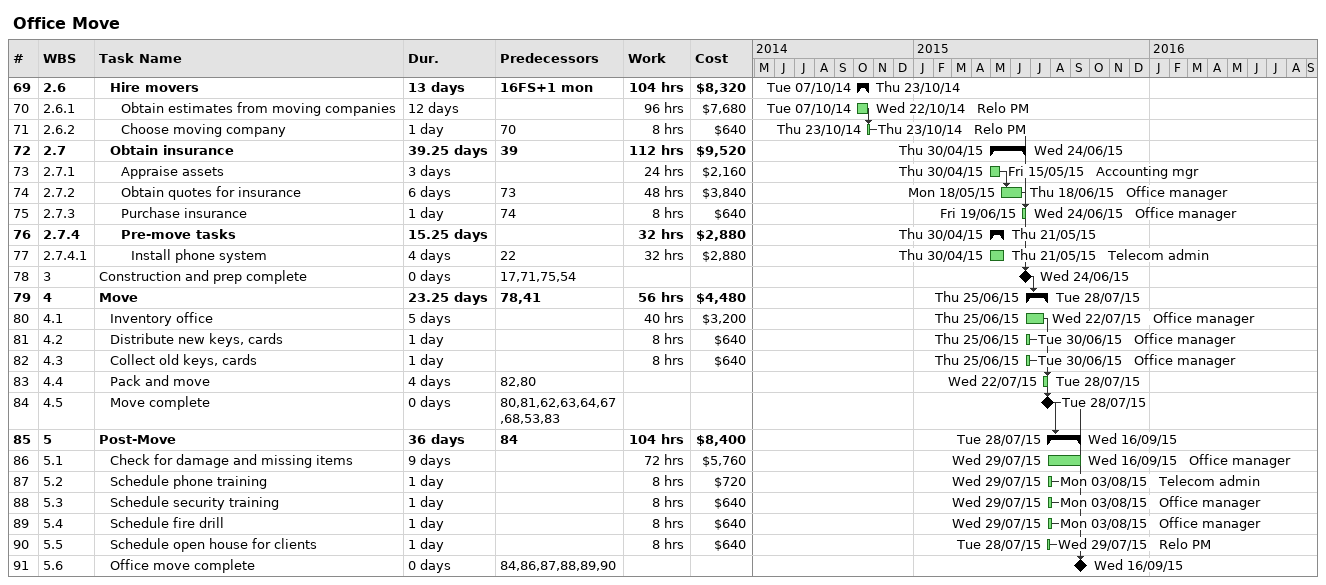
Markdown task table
Office Move

| ID | WBS | Task | Duration | Start | Finish | Predecessors | Resources | Work (h) | Cost ($) |
|---|---|---|---|---|---|---|---|---|---|
| 69 | 2.6 | **Hire movers** | 13d | 2014-10-07 | 2014-10-23 | 16FS+1mo |  | 104 | 8320 |
| 70 | 2.6.1 | Obtain estimates from moving companies | 12d | 2014-10-07 | 2014-10-22 |  | Relo PM | 96 | 7680 |
| 71 | 2.6.2 | Choose moving company | 1d | 2014-10-23 | 2014-10-23 | 70 | Relo PM | 8 | 640 |
| 72 | 2.7 | **Obtain insurance** | 39.25d | 2015-04-30 | 2015-06-24 | 39 |  | 112 | 9520 |
| 73 | 2.7.1 | Appraise assets | 3d | 2015-04-30 | 2015-05-15 |  | Accounting mgr | 24 | 2160 |
| 74 | 2.7.2 | Obtain quotes for insurance | 6d | 2015-05-18 | 2015-06-18 | 73 | Office manager | 48 | 3840 |
| 75 | 2.7.3 | Purchase insurance | 1d | 2015-06-19 | 2015-06-24 | 74 | Office manager | 8 | 640 |
| 76 | 2.7.4 | **Pre-move tasks** | 15.25d | 2015-04-30 | 2015-05-21 |  |  | 32 | 2880 |
| 77 | 2.7.4.1 | Install phone system | 4d | 2015-04-30 | 2015-05-21 | 22 | Telecom admin | 32 | 2880 |
| 78 | 3 | Construction and prep complete | 0d | 2015-06-24 | 2015-06-24 | 17, 71, 75, 54 |  |  |  |
| 79 | 4 | **Move** | 23.25d | 2015-06-25 | 2015-07-28 | 78, 41 |  | 56 | 4480 |
| 80 | 4.1 | Inventory office | 5d | 2015-06-25 | 2015-07-22 |  | Office manager | 40 | 3200 |
| 81 | 4.2 | Distribute new keys, cards | 1d | 2015-06-25 | 2015-06-30 |  | Office manager | 8 | 640 |
| 82 | 4.3 | Collect old keys, cards | 1d | 2015-06-25 | 2015-06-30 |  | Office manager | 8 | 640 |
| 83 | 4.4 | Pack and move | 4d | 2015-07-22 | 2015-07-28 | 82, 80 |  |  |  |
| 84 | 4.5 | Move complete | 0d | 2015-07-28 | 2015-07-28 | 80, 81, 62, 63, 64, 67, 68, 53, 83 |  |  |  |
| 85 | 5 | **Post-Move** | 36d | 2015-07-28 | 2015-09-16 | 84 |  | 104 | 8400 |
| 86 | 5.1 | Check for damage and missing items | 9d | 2015-07-29 | 2015-09-16 |  | Office manager | 72 | 5760 |
| 87 | 5.2 | Schedule phone training | 1d | 2015-07-29 | 2015-08-03 |  | Telecom admin | 8 | 720 |
| 88 | 5.3 | Schedule security training | 1d | 2015-07-29 | 2015-08-03 |  | Office manager | 8 | 640 |
| 89 | 5.4 | Schedule fire drill | 1d | 2015-07-29 | 2015-08-03 |  | Office manager | 8 | 640 |
| 90 | 5.5 | Schedule open house for clients | 1d | 2015-07-28 | 2015-07-29 |  | Relo PM | 8 | 640 |
| 91 | 5.6 | Office move complete | 0d | 2015-09-16 | 2015-09-16 | 84, 86, 87, 88, 89, 90 |  |  |  |
